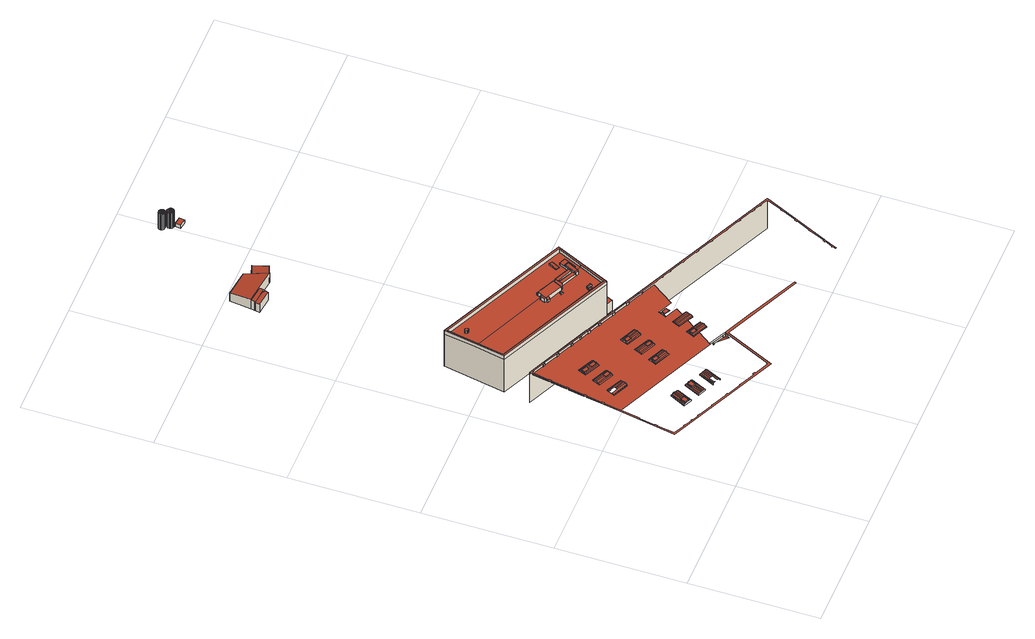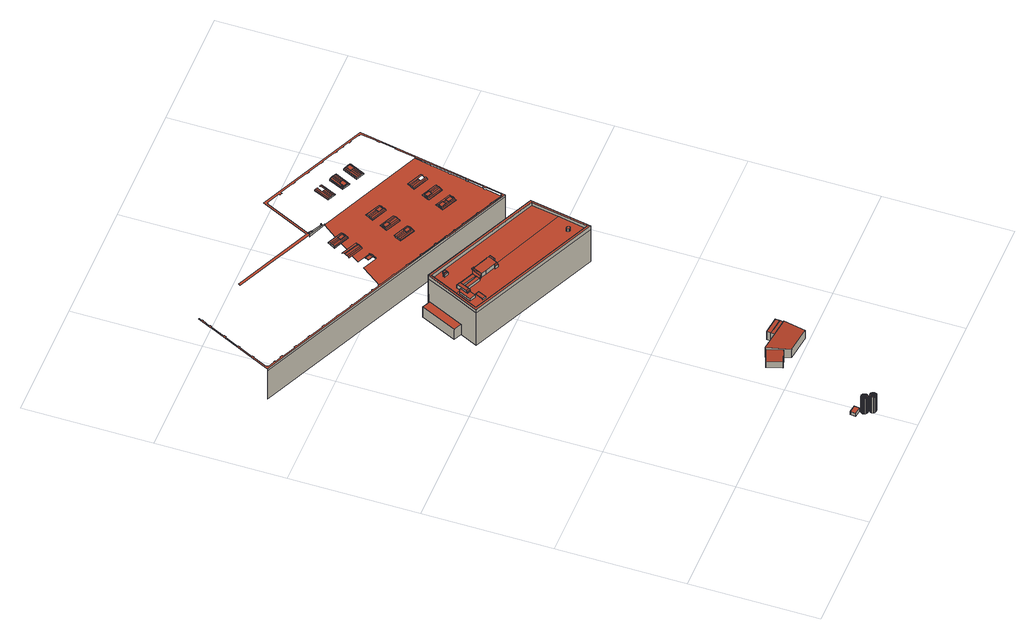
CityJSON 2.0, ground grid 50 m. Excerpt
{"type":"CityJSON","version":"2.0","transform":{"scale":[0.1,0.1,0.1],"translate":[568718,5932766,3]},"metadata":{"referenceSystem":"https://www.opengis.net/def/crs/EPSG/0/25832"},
"CityObjects":{
"building1":{"type":"Building","attributes":{"Grundfläche 2D":"6708.178450","Grundhöhe NN":"6.160"},"children":["building1-1","building1-2","building1-3","building1-4","building1-5","building1-6","building1-7","building1-8","building1-9","building1-10"],"geometry":[{"type":"MultiSurface","lod":"3","boundaries":[[[0,1,2,3]],[[4,1,0,5,6,7,8,9,10]],[[1,4,11,2]],[[0,3,12,13,14,15,16,17,5]],[[18,6,5,17,16]],[[19,7,6,18]],[[20,21,22,23,11,4,10,24,25]],[[8,26,27,9]],[[20,28,29,21]],[[15,14,29,28]],[[24,10,9,27,25]],[[30,31,32,33]],[[28,20,25,27,26,34,19,18,16,15]],[[35,36,37,38,39,40,41,42]],[[43,44,45,46,47,48,49,50,51]],[[40,33,32,41]],[[52,53,54,55,56,57,58,59,60]],[[53,61,62,54]],[[63,64,65,56,55]],[[66,47,46,67]],[[68,57,56,65]],[[67,35,42,66]],[[53,52,69,61]],[[70,49,48,71]],[[54,62,72,73,74,75,76,64,63,55]],[[77,78,70,71]],[[52,60,79,69]],[[80,81,82,83,84,85,86,87]],[[47,66,42,41,32,31,77,71,48]],[[58,88,89,59]],[[79,90,69]],[[91,92,81,80]],[[79,60,59,89,93]],[[94,76,75,95]],[[92,96,82,81]],[[94,97,93,89,88,98,68,65,64,76]],[[97,94,95,99]],[[90,79,93,97,99]],[[87,86,100,101]],[[102,103,104,91,80,87,101,105]],[[106,107,108,109]],[[84,110,111,85]],[[112,113,114,115,116,117,118,119,120]],[[96,121,122,123,124,125,83,82]],[[107,106,120,119,118]],[[84,83,125,110]],[[126,127,128,129]],[[129,128,130,131,132,133,134,135,136]],[[105,137,138,102]],[[124,123,138,137]],[[130,128,127,139]],[[137,105,101,100,140,111,110,125,124]],[[141,142,143,144,145,146,147,148,149]],[[150,117,116,151]],[[152,153,154,155]],[[141,150,151,142]],[[148,147,156,157,149]],[[158,135,134,159]],[[157,156,160,161]],[[136,135,158,162]],[[163,164,165,166]],[[167,168,169,163,166,170,171,126,129,136,162,172]],[[117,150,141,149,157,161,108,107,118]],[[155,173,174,152]],[[164,175,176,165]],[[177,174,173,178]],[[178,179,180,177]],[[181,182,131,130,139,183,184,176,175,185,186,187]],[[132,188,189,133]],[[132,131,182,188]],[[172,190,191,167]],[[159,192,189,188,182,181,190,172,162,158]],[[190,181,187,191]],[[193,180,179,194]],[[195,196,197,198]],[[199,200,201,202,203,204,205,206,207,208,209,196,195,210,211,212,213]],[[210,195,198,214]],[[207,215,216,217,208]],[[206,218,215,207]],[[194,219,220,193]],[[221,222,223,224,197,196,209,208,217,216]],[[225,220,219,226]],[[226,227,228,225]],[[211,210,214,229,230,231,232,233,234,212]],[[221,235,236,222]],[[235,232,231,236]],[[237,213,212,234,233]],[[238,199,213,237]],[[239,240,241,242,243,244,245,246,247]],[[248,228,227,249]],[[218,250,238,237,233,232,235,221,216,215]],[[251,252,239,247]],[[249,253,254,248]],[[255,254,253,256]],[[240,239,252,257]],[[258,259,260,261,262,263,264,265,266,267,268,269,270,271,256,253,249,227,226,219,194,179,178,173,155,154,272,273,274,275,276,277,278,279,280,281,282,283,284,285,286,287,288,289,290,291,292,293,294,295,296,297,298,299,300,301,302,303,304,305,306,307,308,309,310,311,312,313,314,315,316,317,318,319,320],[159,134,133,189,192],[250,218,206,205,204,203,202,201,200,199,238],[31,30,321,322,323,78,77],[243,324,325,326,327,245,244],[86,85,111,140,100],[328,329,330,331,332]],[[256,271,333,255]],[[334,246,245,327,335]],[[336,337,251,247,246,334,335,338,339]],[[257,340,341,342,343,344,241,240]],[[242,241,344,345]],[[346,333,271,270]],[[324,243,242,345]],[[347,348,349,350,351,352,329,328,353,354]],[[338,355,356,339]],[[349,348,357,358]],[[359,360,361,362]],[[358,363,350,349]],[[327,326,325,324,345,344,343,355,338,335]],[[342,356,355,343]],[[360,364,365,361]],[[270,269,366,346]],[[269,268,367,366]],[[268,267,368,367]],[[354,369,370,371,372,373,357,348,347]],[[328,332,374,353]],[[354,353,374,369]],[[375,376,365,364,377]],[[378,379,380,381,382,351,350,363]],[[383,368,267,266]],[[370,384,385,371]],[[386,330,329,352]],[[384,381,380,385]],[[375,377,387]],[[266,265,388,383]],[[389,388,265,264]],[[352,351,382,386]],[[390,391,294,392,393,394]],[[264,263,395,389]],[[396,376,375,397]],[[398,399,400,401]],[[401,400,402,403,404,405,298,297,296,406,407,408]],[[397,375,387,409,410,411]],[[374,332,331,330,386,382,381,384,370,369]],[[410,409,412,413]],[[397,411,410,413,414,396]],[[399,415,402,400]],[[408,407,416,417,418,419,420,421,398,401]],[[422,423,406,296,295]],[[424,395,263,262]],[[416,407,406,423,417]],[[403,402,415,425,426,427,428,429,430,404]],[[430,429,431,405,404]],[[262,261,432,424]],[[433,432,261,260]],[[418,434,435,419]],[[260,259,436,433]],[[434,428,427,435]],[[437,299,298,405,431]],[[438,439,440,441,442,302,301,443,444]],[[423,422,445,437,431,429,428,434,418,417]],[[446,436,259,258]],[[447,448,443,301,300]],[[444,443,448,449]],[[438,444,449,450]],[[451,452,453,454,455,456,457,458,459,460,461,462,463,464,465,466,467,468,469,470,471,472,473,474,475,476,477,478,479,480,481,482,483,484,485,486,394,412,487,488,489,490,491,492,493,494,495,496,497,498,499,500,501,502,503,504,505,506,507,508,509,510,511,512,513,514,515,516,517,518,519,520,521,522,523,524,525,526,527,528,529,530,531,532,533,534,535,536,537,538,539,540,541,542,543,544,545,546,547,548,549,550,551,552,153,152,174,177,180,193,220,225,228,248,254,255,333,346,366,367,368,383,388,389,395,424,432,433,436,446,553,554,555,556,557,558,559,560,561,562,563,564,565,566,567,568,569,570,571,572,573,574,575,576,577,578,579,580,581,582,583,584,585,586,587,588,589,590,591,592,593,594,595,596,597,598,599,600,601,602,603,604,605,606,607,608,609,610,611,612,613,614]],[[439,438,450,615]],[[440,439,615,616]],[[617,618,619,620,621,622,623,624,625,626]],[[258,320,553,446]],[[554,553,320,319]],[[441,440,616,627]],[[319,318,555,554]],[[442,441,627,628]],[[629,630,631,632,307,306,305,633,634,635]],[[629,635,636,637]],[[630,629,637,638]],[[556,555,318,317]],[[317,316,557,556]],[[558,557,316,315]],[[315,314,559,558]],[[624,623,622,621,620,477,476,475,474,473]]],"semantics":{"surfaces":[{"type":"RoofSurface"},{"type":"WallSurface"}],"values":[0,1,0,0,0,1,0,1,0,0,0,1,1,0,0,0,1,0,0,0,1,0,0,0,0,1,0,1,1,1,0,0,0,0,0,1,0,0,0,0,1,1,0,0,0,0,0,1,0,0,0,1,0,0,1,0,0,1,1,0,0,0,1,1,0,1,1,0,1,0,0,1,0,1,0,1,0,0,1,1,0,1,1,0,0,0,0,1,1,1,1,0,1,1,0,0,1,0,0,0,0,1,1,1,0,0,1,0,1,0,1,1,1,1,0,1,0,1,0,1,0,1,0,0,1,1,0,1,1,1,0,1,0,1,1,1,0,0,1,1,0,0,0,1,1,0,1,0,1,1,1,1,1,0,0,0,0,0,1,1,1,0,1,0,1,0,0,1,1,1,1,1]}}]},
"building1-1":{"type":"BuildingInstallation","parents":["building1"],"geometry":[{"type":"MultiSurface","lod":"3","boundaries":[[[639,640,641,642]],[[2,11,23,640,639,12,3]],[[641,640,23,22]],[[29,14,13,642,641,22,21]],[[639,642,13,12]]],"semantics":{"surfaces":[{"type":"RoofSurface"},{"type":"WallSurface"}],"values":[0,1,1,1,1]}}]},
"building1-2":{"type":"BuildingInstallation","parents":["building1"],"geometry":[{"type":"MultiSurface","lod":"3","boundaries":[[[643,644,645,646]],[[61,69,644,643,72,62]],[[99,645,644,69,90]],[[95,75,74,646,645,99]],[[72,643,646,74,73]]],"semantics":{"surfaces":[{"type":"RoofSurface"},{"type":"WallSurface"}],"values":[0,1,1,1,1]}}]},
"building1-3":{"type":"BuildingInstallation","parents":["building1"],"geometry":[{"type":"MultiSurface","lod":"3","boundaries":[[[647,648,649,650]],[[92,91,104,648,647,121,96]],[[649,648,104,103]],[[138,123,122,650,649,103,102]],[[647,650,122,121]]],"semantics":{"surfaces":[{"type":"RoofSurface"},{"type":"WallSurface"}],"values":[0,1,1,1,1]}}]},
"building1-4":{"type":"BuildingInstallation","parents":["building1"],"geometry":[{"type":"MultiSurface","lod":"3","boundaries":[[[651,652,165,653,654,127]],[[651,127,126,171]],[[654,183,139,127]],[[651,171,170,652]],[[653,165,176,184]],[[652,170,166,165]],[[654,653,184,183]]],"semantics":{"surfaces":[{"type":"RoofSurface"},{"type":"WallSurface"}],"values":[0,1,1,1,1,1,1]}}]},
"building1-5":{"type":"BuildingInstallation","parents":["building1"],"geometry":[{"type":"MultiSurface","lod":"3","boundaries":[[[655,656,191,657,658,164]],[[658,657,186,185]],[[655,164,163,169]],[[658,185,175,164]],[[656,655,169,168]],[[657,191,187,186]],[[656,168,167,191]]],"semantics":{"surfaces":[{"type":"RoofSurface"},{"type":"WallSurface"}],"values":[0,1,1,1,1,1,1]}}]},
"building1-6":{"type":"BuildingInstallation","parents":["building1"],"geometry":[{"type":"MultiSurface","lod":"3","boundaries":[[[659,660,661,662,663]],[[198,197,224,661,660,659,229,214]],[[662,661,224,223]],[[236,231,230,663,662,223,222]],[[659,663,230,229]]],"semantics":{"surfaces":[{"type":"RoofSurface"},{"type":"WallSurface"}],"values":[0,1,1,1,1]}}]},
"building1-7":{"type":"BuildingInstallation","parents":["building1"],"geometry":[{"type":"MultiSurface","lod":"3","boundaries":[[[664,665,666,667]],[[252,251,337,665,664,340,257]],[[666,665,337,336]],[[356,342,341,667,666,336,339]],[[664,667,341,340]]],"semantics":{"surfaces":[{"type":"RoofSurface"},{"type":"WallSurface"}],"values":[0,1,1,1,1]}}]},
"building1-8":{"type":"BuildingInstallation","parents":["building1"],"geometry":[{"type":"MultiSurface","lod":"3","boundaries":[[[668,358,669,670,671,385,672]],[[357,373,670,669,358]],[[668,378,363,358]],[[670,373,372,671]],[[672,385,380,379]],[[671,372,371,385]],[[668,672,379,378]]],"semantics":{"surfaces":[{"type":"RoofSurface"},{"type":"WallSurface"}],"values":[0,1,1,1,1,1,1]}}]},
"building1-9":{"type":"BuildingInstallation","parents":["building1"],"geometry":[{"type":"MultiSurface","lod":"3","boundaries":[[[673,674,675,676,677]],[[677,426,425,673]],[[399,398,421,675,674,673,425,415]],[[675,421,420,676]],[[435,427,426,677,676,420,419]]],"semantics":{"surfaces":[{"type":"RoofSurface"},{"type":"WallSurface"}],"values":[0,1,1,1,1]}}]},
"building1-10":{"type":"BuildingInstallation","parents":["building1"],"geometry":[{"type":"MultiSurface","lod":"3","boundaries":[[[678,679,637,680,681,682,683,684]],[[637,679,678,685,638]],[[681,680,637,636,686]],[[681,686,687,682]],[[684,683,688,689]],[[682,687,690,683]],[[678,684,689,685]]],"semantics":{"surfaces":[{"type":"RoofSurface"},{"type":"WallSurface"}],"values":[0,1,1,1,1,1,1]}}]},
"building2":{"type":"Building","attributes":{"Grundfläche 2D":"1344.966335","Grundhöhe NN":"6.128"},"children":["building2-1","building2-2","building2-3","building2-4","building2-5","building2-6","building2-7","building2-8","building2-9","building2-10","building2-11","building2-12"],"geometry":[{"type":"MultiSurface","lod":"3","boundaries":[[[691,692,693,694,695,696,697,698]],[[699,700,701,702,703,704,705,706,707,708,709,710,711,712,713,714,715,716]],[[717,718,719,720,721,722,723,724,725]],[[696,726,693,692,727,697]],[[728,729,730,731,732,733,734,735,736,737,738,739,740,741,742,741,743],[744,745,746,747,748,749,750,751,752,753,754,755,756,757,758,759,760,761,762,763,764,765,766,742]],[[767,768,731,730,769,770,771,741,740,739,738,772,738,737,773,774]],[[775,776,777,778]],[[779,780,781,782,695,694,693]],[[782,783,696,695]],[[729,728,743,698,697]],[[691,698,743,741]],[[741,771,770,692,691]],[[706,705,765,764]],[[763,762,708,707,706,764]],[[714,713,751,750]],[[750,749,715,714]],[[749,748,716,715]],[[748,747,699,716]],[[747,746,700,699]],[[746,745,701,700]],[[745,744,702,701]],[[744,742,703,702]],[[742,766,704,703]],[[705,704,766,765]],[[732,731,768,720,719]],[[722,774,773,723]],[[725,735,734,717]],[[733,718,717,734]],[[727,692,770,769]],[[769,730,729,697,727]],[[783,784,785,726,696]],[[785,779,693,726]],[[785,784,783,786,787]],[[779,785,787,788]],[[789,776,775,790,791,782,781,780,779,788,792]],[[783,782,791,786]],[[777,776,789,793]],[[778,777,793,794]],[[775,778,794,790]],[[790,794,793,789,792,788,787,786,791]]],"semantics":{"surfaces":[{"type":"RoofSurface"},{"type":"WallSurface"},{"type":"GroundSurface"}],"values":[0,0,0,0,0,0,0,1,1,1,1,1,1,1,1,1,1,1,1,1,1,1,1,1,1,1,1,1,1,1,1,1,1,1,1,1,1,1,1,2]}}]},
"building2-1":{"type":"BuildingInstallation","parents":["building2"],"geometry":[{"type":"MultiSurface","lod":"3","boundaries":[[[795,796,797,798,799]],[[799,708,762]],[[795,799,762,800]],[[797,796,801,802]]],"semantics":{"surfaces":[{"type":"RoofSurface"},{"type":"WallSurface"}],"values":[0,1,1,1]}}]},
"building2-2":{"type":"BuildingInstallation","parents":["building2"],"geometry":[{"type":"MultiSurface","lod":"3","boundaries":[[[803,725,724,804]],[[805,806,796,795,803,804,807,808]],[[723,804,724]],[[800,809,803,795]],[[809,735,725,803]],[[773,810,804,723]],[[810,811,807,804]],[[811,812,808,807]],[[805,813,738,806]],[[796,806,738,801]]],"semantics":{"surfaces":[{"type":"RoofSurface"},{"type":"WallSurface"}],"values":[0,0,0,1,1,1,1,1,1,1]}}]},
"building2-3":{"type":"BuildingInstallation","parents":["building2"],"geometry":[{"type":"MultiSurface","lod":"3","boundaries":[[[805,808,814,815,816]],[[772,813,805,816,815,817]],[[814,808,812,818]]],"semantics":{"surfaces":[{"type":"RoofSurface"},{"type":"WallSurface"}],"values":[0,1,1]}}]},
"building2-4":{"type":"BuildingInstallation","parents":["building2"],"geometry":[{"type":"MultiSurface","lod":"3","boundaries":[[[819,721,720,820]],[[768,821,820,720]],[[821,822,819,820]],[[822,767,721,819]]],"semantics":{"surfaces":[{"type":"RoofSurface"},{"type":"WallSurface"}],"values":[0,1,1,1]}}]},
"building2-5":{"type":"BuildingInstallation","parents":["building2"],"geometry":[{"type":"MultiSurface","lod":"3","boundaries":[[[823,824,825,826]],[[827,828,826,825]],[[823,826,828,829]],[[824,823,829,830]],[[830,827,825,824]]],"semantics":{"surfaces":[{"type":"RoofSurface"},{"type":"WallSurface"}],"values":[0,1,1,1,1]}}]},
"building2-6":{"type":"BuildingInstallation","parents":["building2"],"geometry":[{"type":"MultiSurface","lod":"3","boundaries":[[[831,832,833,834]],[[832,835,836,833]],[[835,837,838,839,840,841,842,836]],[[842,841,843,844,845]],[[709,835,832,831,710]],[[797,802,739,817,815,814,843,841,840,839,838,837,835,709,708,799,798]],[[846,847,845,844,843,814,818]],[[847,740,751,713,712,711,834,833,836,842,845]],[[831,834,711,710]]],"semantics":{"surfaces":[{"type":"RoofSurface"},{"type":"WallSurface"}],"values":[0,0,0,0,1,1,1,1,1]}}]},
"building2-7":{"type":"BuildingInstallation","parents":["building2"],"geometry":[{"type":"MultiSurface","lod":"3","boundaries":[[[848,849,719,718]],[[733,850,848,718]],[[850,851,849,848]],[[851,732,719,849]]],"semantics":{"surfaces":[{"type":"RoofSurface"},{"type":"WallSurface"}],"values":[0,1,1,1]}}]},
"building2-8":{"type":"BuildingInstallation","parents":["building2"],"geometry":[{"type":"MultiSurface","lod":"3","boundaries":[[[852,722,721,853]],[[854,853,721,767]],[[854,855,852,853]],[[774,722,852,855]]],"semantics":{"surfaces":[{"type":"RoofSurface"},{"type":"WallSurface"}],"values":[0,1,1,1]}}]},
"building2-9":{"type":"BuildingInstallation","parents":["building2"],"geometry":[{"type":"MultiSurface","lod":"3","boundaries":[[[856,857,858,859,860,861,862,863]],[[860,859,864,865]],[[861,860,865,866]],[[862,861,866,867]],[[863,862,867,868]],[[856,863,868,869]],[[857,856,869,870]],[[858,857,870,871]],[[859,858,871,864]]],"semantics":{"surfaces":[{"type":"RoofSurface"},{"type":"WallSurface"}],"values":[0,1,1,1,1,1,1,1,1]}}]},
"building2-10":{"type":"BuildingInstallation","parents":["building2"],"geometry":[{"type":"MultiSurface","lod":"3","boundaries":[[[872,873,874,875]],[[875,874,876,877]],[[872,875,877,878]],[[873,872,878,879]],[[874,873,879,876]]],"semantics":{"surfaces":[{"type":"RoofSurface"},{"type":"WallSurface"}],"values":[0,1,1,1,1]}}]},
"building2-11":{"type":"BuildingInstallation","parents":["building2"],"geometry":[{"type":"MultiSurface","lod":"3","boundaries":[[[880,881,882,883]],[[884,885,881,880]],[[885,886,882,881]],[[886,887,883,882]],[[887,884,880,883]]],"semantics":{"surfaces":[{"type":"RoofSurface"},{"type":"WallSurface"}],"values":[0,1,1,1,1]}}]},
"building2-12":{"type":"BuildingInstallation","parents":["building2"],"geometry":[{"type":"MultiSurface","lod":"3","boundaries":[[[888,889,890,891]],[[892,893,891,890]],[[888,891,893,894]],[[894,895,889,888]],[[890,889,895,892]]],"semantics":{"surfaces":[{"type":"RoofSurface"},{"type":"WallSurface"}],"values":[0,1,1,1,1]}}]},
"building3":{"type":"Building","attributes":{"Grundfläche 2D":"160.582463","Grundhöhe NN":"3.098"},"geometry":[{"type":"Solid","lod":"3","boundaries":[[[[896,897,898,899,900]],[[901,902,903,904,905]],[[906,907,908,909]],[[910,911,912,913,914]],[[900,915,916,902,896]],[[917,898,897,896,902,901,918]],[[899,898,917,919]],[[902,916,920,903]],[[904,903,920,921]],[[905,904,921,922]],[[901,905,922,918]],[[909,908,923,924]],[[906,909,924,925]],[[907,906,925,926]],[[911,927,915,900,912]],[[928,914,913,912,900,899,919]],[[907,926,929,910,914,928,923,908]],[[911,910,929,927]],[[922,921,920,916,915,927,929,926,925,924,923,928,919,917,918]]]],"semantics":{"surfaces":[{"type":"RoofSurface"},{"type":"WallSurface"},{"type":"GroundSurface"}],"values":[[0,0,0,0,1,1,1,1,1,1,1,1,1,1,1,1,1,1,2]]}}]},
"building4":{"type":"Building","attributes":{"Grundfläche 2D":"4.920073","Grundhöhe NN":"3.585"},"geometry":[{"type":"Solid","lod":"3","boundaries":[[[[930,931,932]],[[930,933,931]],[[930,932,934]],[[930,934,935]],[[930,935,936]],[[930,936,937]],[[930,937,938]],[[930,938,939]],[[930,939,940]],[[930,940,941]],[[930,941,942]],[[930,942,943]],[[930,943,944]],[[930,944,945]],[[930,945,946]],[[930,946,947]],[[930,947,948]],[[930,948,949]],[[930,949,950]],[[930,950,933]],[[951,952,932,931]],[[952,953,934,932]],[[953,954,935,934]],[[954,955,936,935]],[[955,956,937,936]],[[956,957,938,937]],[[957,958,939,938]],[[958,959,940,939]],[[959,960,941,940]],[[960,961,942,941]],[[961,962,943,942]],[[962,963,944,943]],[[963,964,945,944]],[[964,965,946,945]],[[965,966,947,946]],[[966,967,948,947]],[[967,968,949,948]],[[968,969,950,949]],[[970,951,931,933]],[[969,970,933,950]],[[959,958,957,956,955,954,953,952,951,970,969,968,967,966,965,964,963,962,961,960]]]],"semantics":{"surfaces":[{"type":"RoofSurface"},{"type":"WallSurface"},{"type":"GroundSurface"}],"values":[[0,0,0,0,0,0,0,0,0,0,0,0,0,0,0,0,0,0,0,0,1,1,1,1,1,1,1,1,1,1,1,1,1,1,1,1,1,1,1,1,2]]}}]},
"building5":{"type":"Building","attributes":{"Grundfläche 2D":"4.919473","Grundhöhe NN":"3.570"},"geometry":[{"type":"Solid","lod":"3","boundaries":[[[[971,972,973]],[[971,974,972]],[[971,973,975]],[[971,975,976]],[[971,976,977]],[[971,977,978]],[[971,978,979]],[[971,979,980]],[[971,980,981]],[[971,981,982]],[[971,982,983]],[[971,983,984]],[[971,984,985]],[[971,985,986]],[[971,986,987]],[[971,987,988]],[[971,988,989]],[[971,989,990]],[[971,990,991]],[[971,991,974]],[[992,993,973,972]],[[994,992,972,974]],[[995,994,974,991]],[[993,996,975,973]],[[996,997,976,975]],[[997,998,977,976]],[[998,999,978,977]],[[999,1000,979,978]],[[1000,1001,980,979]],[[1001,1002,981,980]],[[1002,1003,982,981]],[[1003,1004,983,982]],[[1004,1005,984,983]],[[1005,1006,985,984]],[[1006,1007,986,985]],[[1007,1008,987,986]],[[1008,1009,988,987]],[[1009,1010,989,988]],[[1010,1011,990,989]],[[1011,995,991,990]],[[1006,1005,1004,1003,1002,1001,1000,999,998,997,996,993,992,994,995,1011,1010,1009,1008,1007]]]],"semantics":{"surfaces":[{"type":"RoofSurface"},{"type":"WallSurface"},{"type":"GroundSurface"}],"values":[[0,0,0,0,0,0,0,0,0,0,0,0,0,0,0,0,0,0,0,0,1,1,1,1,1,1,1,1,1,1,1,1,1,1,1,1,1,1,1,1,2]]}}]},
"building6":{"type":"Building","attributes":{"Grundfläche 2D":"6.249325","Grundhöhe NN":"3.566"},"geometry":[{"type":"Solid","lod":"3","boundaries":[[[[1012,1013,1014,1015]],[[1016,1017,1015,1014]],[[1017,1018,1012,1015]],[[1018,1019,1013,1012]],[[1019,1016,1014,1013]],[[1019,1018,1017,1016]]]],"semantics":{"surfaces":[{"type":"RoofSurface"},{"type":"WallSurface"},{"type":"GroundSurface"}],"values":[[0,1,1,1,1,2]]}}]}
},
"vertices":[
[161,243,185],[167,241,185],[168,244,185],[163,246,185],[173,238,185],[155,246,184],[151,248,182],[151,248,177],[182,234,177],[182,234,182],[178,235,184],[174,241,185],[160,248,184],[169,268,184],[172,267,185],[189,303,184],[183,306,183],[156,249,184],[179,308,182],[179,308,178],[201,298,184],[184,261,185],[185,261,184],[175,241,184],[189,259,183],[206,295,183],[210,293,178],[210,293,182],[194,301,185],[178,264,185],[112,497,179],[172,469,179],[172,469,180],[112,497,180],[183,306,178],[141,495,184],[141,494,184],[121,503,184],[121,504,184],[117,506,184],[114,500,182],[174,472,182],[177,478,184],[126,515,184],[127,517,184],[147,508,184],[146,506,184],[182,490,184],[185,495,182],[125,523,182],[123,519,184],[122,517,184],[237,208,185],[231,211,185],[226,213,185],[219,216,184],[215,218,182],[215,218,177],[247,204,177],[247,204,182],[243,205,184],[248,247,185],[243,249,184],[246,273,183],[247,276,183],[243,278,182],[179,484,185],[143,500,185],[243,278,178],[254,244,184],[127,528,180],[187,500,180],[239,251,184],[244,262,184],[249,271,184],[252,270,184],[254,273,184],[187,500,178],[127,528,178],[269,262,183],[147,572,182],[150,577,183],[152,583,182],[155,589,181],[157,594,178],[157,594,177],[143,563,178],[144,566,181],[274,263,178],[274,263,182],[255,244,184],[184,555,182],[186,560,183],[271,265,183],[259,271,185],[257,267,185],[189,566,182],[265,268,184],[247,276,178],[264,264,184],[203,535,178],[204,538,181],[204,546,182],[203,544,182],[183,553,182],[207,544,182],[281,188,182],[308,248,182],[308,248,178],[281,188,177],[217,566,178],[217,566,177],[291,183,185],[292,186,185],[290,187,184],[299,208,184],[302,207,185],[319,243,184],[312,246,183],[286,189,184],[285,186,184],[190,567,182],[210,558,182],[209,557,182],[212,555,182],[215,561,181],[180,633,182],[183,638,183],[179,640,183],[176,634,182],[181,646,182],[184,651,181],[186,656,178],[186,656,176],[172,625,177],[172,625,178],[173,628,181],[210,549,183],[206,551,183],[185,644,182],[215,561,177],[330,237,184],[314,201,185],[314,201,184],[305,180,184],[304,181,185],[303,178,185],[308,175,184],[319,199,183],[336,235,183],[324,240,185],[307,204,185],[161,783,186],[118,803,186],[118,803,175],[161,783,175],[312,173,182],[340,233,182],[232,597,178],[232,597,177],[312,173,177],[340,233,178],[233,600,181],[213,618,182],[215,623,183],[203,628,183],[200,623,182],[232,608,182],[232,607,182],[212,616,182],[200,622,182],[180,631,182],[236,607,182],[160,781,175],[160,781,186],[218,629,182],[205,635,182],[168,777,186],[168,777,175],[169,779,175],[169,779,186],[241,618,182],[244,624,181],[186,645,182],[206,636,182],[218,630,182],[238,621,182],[238,620,182],[246,628,178],[246,628,176],[239,612,183],[235,613,183],[233,600,177],[224,753,186],[224,753,175],[311,425,185],[308,420,184],[313,418,184],[315,423,185],[318,442,178],[316,437,178],[314,433,178],[313,431,179],[308,420,179],[308,419,179],[305,414,179],[304,411,179],[304,411,180],[305,414,182],[308,419,184],[313,431,184],[314,433,184],[316,437,182],[318,442,180],[318,429,184],[364,383,180],[365,386,182],[310,412,182],[364,383,179],[223,751,175],[223,751,186],[368,392,184],[333,409,184],[332,408,184],[312,417,184],[231,748,186],[231,748,175],[232,750,175],[232,750,186],[319,431,184],[339,421,184],[338,420,184],[373,404,184],[376,409,182],[321,435,182],[371,398,185],[335,414,185],[378,414,180],[378,414,178],[340,488,183],[343,494,182],[345,500,181],[348,505,178],[348,505,177],[335,477,178],[333,474,178],[335,477,181],[337,483,182],[288,724,186],[288,724,175],[365,386,179],[374,466,182],[376,471,183],[287,722,175],[287,722,186],[294,718,186],[294,718,175],[379,477,182],[479,636,175],[423,662,175],[421,659,175],[414,663,175],[415,666,175],[375,684,175],[374,682,175],[366,686,175],[367,688,175],[333,703,175],[332,701,175],[329,703,175],[330,705,175],[295,721,175],[118,800,175],[114,802,175],[113,798,175],[111,799,175],[99,737,176],[101,737,176],[100,727,176],[97,728,176],[86,666,177],[88,665,177],[87,656,177],[84,657,177],[73,595,178],[75,594,178],[73,585,178],[71,585,178],[60,524,179],[62,523,179],[61,515,179],[58,515,179],[47,452,180],[47,450,180],[460,263,180],[501,319,179],[475,331,179],[477,334,179],[490,362,178],[522,347,178],[543,377,178],[505,395,178],[519,426,177],[564,405,177],[584,433,177],[534,457,177],[535,460,177],[548,488,176],[605,462,176],[668,549,175],[614,574,175],[613,572,175],[605,576,175],[606,578,175],[550,604,175],[549,601,175],[541,605,175],[542,607,175],[487,633,175],[485,630,175],[477,634,175],[114,500,179],[117,506,179],[123,519,179],[407,477,177],[405,472,177],[397,455,178],[393,446,178],[362,537,177],[377,568,176],[437,540,176],[427,518,177],[422,509,177],[295,721,186],[391,451,181],[395,449,181],[393,456,182],[373,465,182],[397,455,182],[394,457,182],[379,479,182],[399,469,182],[399,468,182],[403,466,182],[405,472,181],[407,477,178],[330,705,186],[366,545,182],[367,546,182],[369,551,183],[372,557,182],[375,563,181],[377,568,178],[362,537,178],[364,540,181],[400,460,183],[396,462,183],[371,544,182],[373,549,183],[461,251,179],[464,250,179],[464,250,186],[461,251,186],[376,555,182],[465,253,179],[465,253,186],[329,703,186],[332,701,186],[333,703,186],[424,512,181],[427,518,182],[391,535,182],[390,533,182],[370,543,182],[422,509,178],[507,234,176],[507,234,186],[476,248,179],[377,556,182],[397,547,182],[396,546,182],[432,529,182],[434,535,181],[367,688,186],[429,523,183],[393,540,183],[437,540,178],[517,212,175],[366,686,186],[374,682,186],[527,232,175],[523,233,176],[460,263,186],[523,233,186],[527,232,186],[375,684,186],[520,228,186],[520,228,176],[484,338,184],[487,343,185],[482,346,185],[480,340,184],[485,352,184],[486,353,184],[487,357,182],[490,362,180],[475,331,180],[477,334,182],[479,339,184],[522,222,175],[518,224,176],[520,226,176],[522,222,186],[518,224,186],[520,226,186],[489,349,184],[481,332,182],[537,306,182],[539,312,184],[504,329,184],[504,328,184],[484,337,184],[535,303,177],[535,303,180],[415,666,186],[490,351,183],[510,342,183],[509,340,184],[545,324,184],[547,330,182],[492,355,182],[550,334,180],[414,663,186],[421,659,186],[542,318,185],[507,334,185],[423,662,186],[550,334,176],[509,404,183],[511,409,184],[514,415,183],[517,421,182],[519,426,179],[505,395,179],[506,398,182],[539,312,177],[479,636,186],[565,367,176],[565,367,179],[566,370,182],[569,376,183],[1126,186,186],[1123,187,186],[1120,179,186],[1122,178,186],[1096,123,186],[1094,124,186],[1090,115,186],[1092,114,186],[1067,59,186],[1064,60,186],[1064,58,186],[1060,52,186],[1063,50,186],[1048,19,186],[1046,20,186],[1045,17,186],[1047,16,186],[1042,5,186],[1045,3,186],[1069,56,186],[1070,57,186],[1188,311,186],[1189,315,186],[378,689,186],[376,690,186],[371,693,186],[110,813,186],[1,229,186],[438,26,186],[442,35,186],[528,219,186],[528,221,186],[837,78,186],[841,86,186],[657,171,186],[652,174,186],[438,41,186],[435,43,186],[434,39,186],[378,64,186],[380,67,186],[376,69,186],[371,71,186],[369,65,186],[313,91,186],[314,93,186],[306,97,186],[305,94,186],[250,120,186],[251,123,186],[243,126,186],[242,124,186],[186,150,186],[187,152,186],[179,156,186],[178,153,186],[122,179,186],[123,181,186],[116,185,186],[114,183,186],[89,195,186],[90,197,186],[86,199,186],[85,196,186],[59,208,186],[60,211,186],[52,214,186],[51,212,186],[12,231,186],[13,232,186],[13,233,186],[8,235,186],[9,240,186],[18,302,186],[20,301,186],[22,310,186],[20,311,186],[31,373,186],[34,372,186],[35,382,186],[47,450,186],[47,452,186],[58,515,186],[61,515,186],[62,523,186],[60,524,186],[71,585,186],[73,585,186],[75,594,186],[73,595,186],[84,657,186],[87,656,186],[88,665,186],[86,666,186],[97,728,186],[100,727,186],[101,737,186],[99,737,186],[111,799,186],[113,798,186],[114,802,186],[118,800,186],[477,634,186],[485,630,186],[487,633,186],[542,607,186],[541,605,186],[549,601,186],[550,604,186],[606,578,186],[605,576,186],[613,572,186],[614,574,186],[668,549,186],[669,549,186],[668,546,186],[676,542,186],[677,545,186],[703,532,186],[702,530,186],[705,529,186],[706,531,186],[733,519,186],[732,517,186],[740,513,186],[741,515,186],[796,490,186],[795,487,186],[796,487,186],[803,484,186],[804,486,186],[859,460,186],[858,458,186],[867,454,186],[868,456,186],[923,431,186],[922,429,186],[930,425,186],[931,427,186],[987,401,186],[986,399,186],[993,395,186],[994,398,186],[1050,372,186],[1049,370,186],[1057,366,186],[1058,369,186],[1114,343,186],[1112,340,186],[1120,336,186],[1122,339,186],[1148,327,186],[1146,325,186],[1150,323,186],[1151,325,186],[1177,313,186],[1176,311,186],[1179,309,186],[1178,306,186],[1180,305,186],[1154,250,186],[1152,251,186],[1149,242,186],[1151,241,186],[571,381,184],[574,387,183],[376,690,32],[371,693,32],[110,813,32],[110,813,175],[371,693,175],[376,690,175],[378,689,175],[1189,315,175],[1189,315,32],[378,689,32],[577,393,182],[579,398,179],[540,471,183],[543,477,182],[546,483,181],[548,488,178],[534,457,178],[535,460,181],[538,466,182],[543,464,182],[545,469,183],[548,475,182],
[160,248,187],[175,241,187],[185,261,187],[169,268,187],
[239,251,187],[254,244,187],[264,264,187],[249,271,187],
[190,567,184],[183,553,184],[203,544,184],[210,558,184],
[180,631,183],[200,622,183],[206,636,183],[186,645,183],
[212,616,183],[232,607,183],[238,621,183],[218,630,183],
[319,431,185],[318,429,185],[312,417,185],[332,408,185],[339,421,185],
[379,479,184],[373,465,184],[393,456,184],[399,469,184],
[377,556,183],[371,544,183],[370,543,183],[390,533,183],[397,547,183],
[490,351,185],[484,338,185],[484,337,185],[504,328,185],[510,342,185],
[549,476,183],[548,475,183],[543,464,183],[542,463,183],[562,453,183],[565,460,183],[568,467,183],[549,476,182],[542,463,182],[562,453,182],[568,466,182],[568,467,182],[563,455,182],
[639,815,213],[591,711,213],[593,700,213],[594,702,213],[693,916,213],[173,1156,213],[177,1144,213],[683,910,213],[618,827,210],[620,827,210],[622,828,210],[623,828,210],[624,829,210],[626,830,210],[648,876,210],[624,887,210],[612,860,210],[606,846,210],[612,859,210],[615,865,210],[627,859,210],[627,858,210],[612,828,210],[613,828,210],[615,827,210],[617,827,210],[509,884,218],[469,902,218],[457,907,218],[449,890,218],[441,871,218],[452,866,218],[509,840,218],[521,867,218],[525,876,218],[129,914,213],[136,921,213],[202,1132,197],[177,1144,197],[156,1029,199],[453,898,199],[457,907,199],[469,902,199],[509,884,199],[525,876,199],[523,872,199],[521,867,199],[538,860,199],[599,833,199],[612,827,199],[639,815,199],[624,829,199],[683,910,197],[623,828,199],[622,828,199],[620,827,199],[618,827,199],[617,827,199],[615,827,199],[613,828,199],[612,828,199],[611,829,199],[609,830,199],[608,831,199],[607,832,199],[606,833,199],[605,834,199],[604,836,199],[604,837,199],[603,839,199],[603,841,199],[606,846,199],[612,860,199],[624,887,198],[648,876,198],[626,830,199],[441,871,199],[449,890,199],[136,921,197],[591,711,197],[594,716,197],[540,856,199],[509,840,199],[452,866,199],[661,848,82],[596,706,82],[629,691,82],[694,833,82],[593,700,196],[594,702,196],[645,812,199],[693,916,196],[173,1156,196],[150,1032,199],[129,914,196],[173,1156,31],[129,914,31],[593,700,31],[596,706,31],[661,848,31],[693,916,31],[594,702,31],[629,691,31],[694,833,31],
[545,874,211],[539,861,211],[600,834,211],[603,841,211],[606,846,211],[545,874,199],[539,861,199],[600,834,199],
[532,873,211],[515,837,211],[537,857,211],[538,860,211],[530,843,211],[531,844,211],[532,873,199],[515,837,199],[530,843,199],[531,844,199],[537,857,199],
[592,816,211],[597,829,211],[540,856,211],[597,829,199],[592,816,199],
[434,874,218],[442,893,218],[442,893,199],[434,874,199],
[610,884,201],[625,916,204],[613,923,204],[597,890,201],[613,923,197],[597,890,198],[610,884,198],[625,916,197],
[615,865,214],[614,864,218],[627,858,219],[627,859,214],[612,859,221],[625,853,221],[606,846,220],[603,841,220],[600,834,219],[599,833,219],[593,819,218],[605,813,219],[592,816,214],[594,815,214],[604,810,214],[594,815,199],[604,810,199],
[471,907,211],[459,913,211],[471,907,199],[459,913,199],
[449,860,209],[438,865,209],[438,865,198],[449,860,198],
[213,1083,211],[211,1089,211],[207,1091,211],[201,1089,211],[199,1085,211],[201,1079,211],[206,1077,211],[211,1078,211],[201,1089,198],[199,1085,198],[201,1079,198],[206,1077,198],[211,1078,198],[213,1083,198],[211,1089,197],[207,1091,197],
[553,739,205],[557,746,205],[545,751,205],[542,744,205],[545,751,197],[542,744,197],[553,739,197],[557,746,197],
[569,752,207],[551,760,207],[549,754,207],[566,746,207],[569,752,197],[551,760,197],[549,754,197],[566,746,197],
[500,828,202],[503,836,202],[495,840,202],[491,832,202],[495,840,198],[491,832,198],[500,828,198],[503,836,198],
[227,1884,44],[293,1875,44],[294,1874,44],[296,1891,46],[229,1900,46],[293,1875,43],[227,1884,43],[226,1884,43],[223,1866,41],[290,1857,41],[401,1959,32],[352,1943,38],[371,1884,38],[419,1900,32],[343,1971,42],[239,1983,42],[229,1900,50],[296,1891,50],[372,1881,50],[229,1900,1],[227,1884,1],[294,1874,1],[293,1875,1],[296,1891,1],[226,1884,1],[223,1866,1],[290,1857,1],[371,1884,1],[419,1900,1],[401,1959,1],[352,1943,1],[239,1983,1],[372,1881,1],[343,1971,1],
[490,2329,87],[494,2317,84],[498,2319,84],[491,2316,84],[501,2322,84],[502,2325,84],[503,2329,84],[502,2333,84],[500,2337,84],[497,2339,84],[493,2341,84],[489,2341,84],[486,2341,84],[482,2339,84],[479,2336,84],[478,2332,84],[477,2328,84],[478,2324,84],[480,2321,84],[483,2318,84],[487,2317,84],[494,2317,6],[498,2319,6],[501,2322,6],[502,2325,6],[503,2329,6],[502,2333,6],[500,2337,6],[497,2339,6],[493,2341,6],[489,2341,6],[486,2341,6],[482,2339,6],[479,2336,6],[478,2332,6],[477,2328,6],[478,2324,6],[480,2321,6],[483,2318,6],[487,2317,6],[491,2316,6],
[506,2302,87],[505,2315,84],[501,2314,84],[509,2315,84],[498,2311,84],[495,2308,84],[494,2304,84],[494,2301,84],[495,2297,84],[497,2293,84],[500,2291,84],[504,2290,84],[508,2290,84],[512,2291,84],[515,2293,84],[517,2296,84],[519,2300,84],[519,2304,84],[518,2308,84],[515,2311,84],[512,2313,84],[505,2315,6],[501,2314,6],[509,2315,6],[512,2313,6],[498,2311,6],[495,2308,6],[494,2304,6],[494,2301,6],[495,2297,6],[497,2293,6],[500,2291,6],[504,2290,6],[508,2290,6],[512,2291,6],[515,2293,6],[517,2296,6],[519,2300,6],[519,2304,6],[518,2308,6],[515,2311,6],
[537,2261,22],[539,2282,22],[510,2285,22],[508,2264,22],[510,2285,6],[508,2264,6],[537,2261,6],[539,2282,6]
]}
